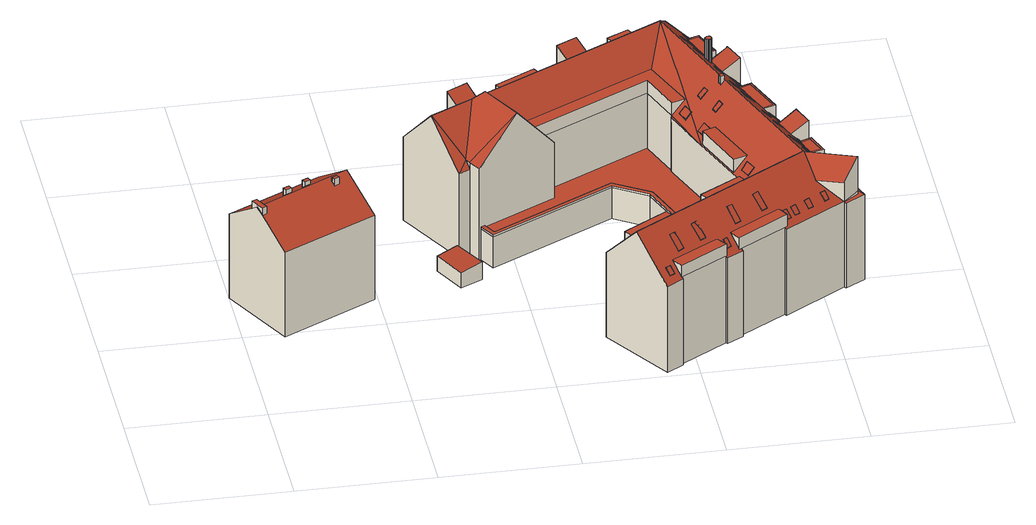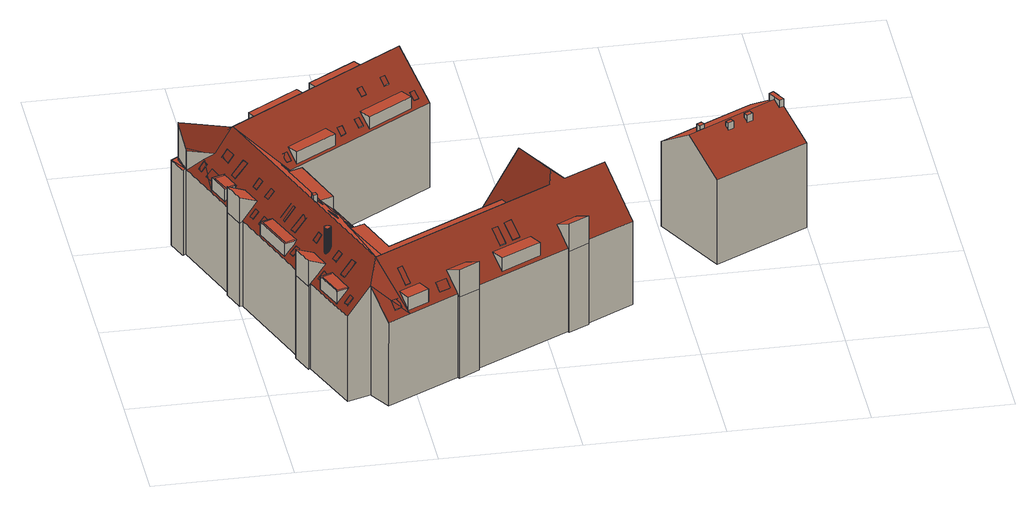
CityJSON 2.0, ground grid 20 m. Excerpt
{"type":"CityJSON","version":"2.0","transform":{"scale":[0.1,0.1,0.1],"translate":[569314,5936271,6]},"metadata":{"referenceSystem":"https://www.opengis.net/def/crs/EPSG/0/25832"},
"CityObjects":{
"building1":{"type":"Building","attributes":{"Grundfläche 2D":"193.678569","Grundhöhe NN":"6.655"},"children":["building1-1","building1-2","building1-3","building1-4"],"geometry":[{"type":"Solid","lod":"3","boundaries":[[[[0,1,2,3,4,5,6]],[[3,2,1,7,8,9,10,4]],[[5,4,10,11,12]],[[6,5,12,13]],[[14,15,9,8,7,1,0,6,13,16]],[[10,9,15,11]],[[16,13,12,11,15,14]]]],"semantics":{"surfaces":[{"type":"RoofSurface"},{"type":"WallSurface"},{"type":"GroundSurface"}],"values":[[0,0,1,1,1,1,2]]}}]},
"building1-1":{"type":"BuildingInstallation","parents":["building1"],"geometry":[{"type":"MultiSurface","lod":"3","boundaries":[[[17,18,19,20]],[[20,19,21,22]],[[17,20,22,23]],[[23,24,18,17]],[[24,21,19,18]]],"semantics":{"surfaces":[{"type":"RoofSurface"},{"type":"WallSurface"}],"values":[0,1,1,1,1]}}]},
"building1-2":{"type":"BuildingInstallation","parents":["building1"],"geometry":[{"type":"MultiSurface","lod":"3","boundaries":[[[25,26,27,28]],[[28,27,29,30]],[[25,28,30,31]],[[26,25,31,32]],[[27,26,32,29]]],"semantics":{"surfaces":[{"type":"RoofSurface"},{"type":"WallSurface"}],"values":[0,1,1,1,1]}}]},
"building1-3":{"type":"BuildingInstallation","parents":["building1"],"geometry":[{"type":"MultiSurface","lod":"3","boundaries":[[[33,34,35,36,37,38,39]],[[7,8,39,38,37,36,0,1]],[[33,39,8,40]],[[34,33,40,2]],[[35,34,2,41]],[[36,35,41,0]]],"semantics":{"surfaces":[{"type":"RoofSurface"},{"type":"WallSurface"}],"values":[0,1,1,1,1,1]}}]},
"building1-4":{"type":"BuildingInstallation","parents":["building1"],"geometry":[{"type":"MultiSurface","lod":"3","boundaries":[[[42,43,44,45]],[[45,44,46,47]],[[42,45,47,48]],[[43,42,48,49]],[[44,43,49,46]]],"semantics":{"surfaces":[{"type":"RoofSurface"},{"type":"WallSurface"}],"values":[0,1,1,1,1]}}]},
"building2":{"type":"Building","attributes":{"Grundfläche 2D":"19.211744","Grundhöhe NN":"7.981"},"geometry":[{"type":"Solid","lod":"3","boundaries":[[[[50,51,52,53]],[[54,55,53,52]],[[55,56,50,53]],[[56,57,51,50]],[[57,54,52,51]],[[57,56,55,54]]]],"semantics":{"surfaces":[{"type":"RoofSurface"},{"type":"WallSurface"},{"type":"GroundSurface"}],"values":[[0,1,1,1,1,2]]}}]},
"building3":{"type":"Building","attributes":{"Grundfläche 2D":"1595.640849","Grundhöhe NN":"6.843"},"children":["building3-1","building3-2","building3-3","building3-4","building3-5","building3-6","building3-7","building3-8","building3-9","building3-10","building3-11","building3-12","building3-13","building3-14","building3-15","building3-16","building3-17","building3-18","building3-19","building3-20","building3-21","building3-22","building3-23","building3-24","building3-25","building3-26","building3-27","building3-28","building3-29","building3-30","building3-31","building3-32","building3-33","building3-34","building3-35","building3-36","building3-37","building3-38","building3-39","building3-40","building3-41","building3-42","building3-43","building3-44","building3-45","building3-46","building3-47","building3-48","building3-49","building3-50","building3-51","building3-52"],"geometry":[{"type":"MultiSurface","lod":"3","boundaries":[[[58,59,60,61,62,63,64,65,66,67,68,69,70]],[[71,72,73,74,75,76]],[[77,78,79,80,81]],[[82,83,84,85,86,87,88,89,90,91,92,93,94,95,96,97,98,99,100,101,102,103,104,105]],[[106,107,108,109]],[[110,111,112,113,108,114,115,116]],[[117,118,119,95,94,120,112,111,110,116,115,114,121,72,71,122,123,78,77,124,125],[126,127,128,129,130,131,132,133,134],[135,136,137,138,139,140,141,142,143]],[[144,145,146,147,148,149,150,151,152,153,154,155,156,157,119],[158,159,160,161]],[[162,163,154]],[[154,163,155]],[[164,165,166,167]],[[165,156,155,163,166]],[[119,157,168,169]],[[170,171,172,173,119,169,174,175]],[[171,176,95,119,173,172],[177,178,179,180,181,182]],[[96,95,176,183],[184,185,186,187],[188,189,190,191]],[[192,193,194,102,101]],[[150,195,196,151]],[[197,171,170]],[[177,182,198,199,178]],[[188,200,201,189]],[[202,203,204,139,138,205,206,207,208]],[[209,210,185,184]],[[211,212,158,161]],[[174,169,168,213,214,215,216,175]],[[217,218,219,220,132,131,221,222]],[[223,224,225,94,93]],[[226,227,228,120,94,225]],[[229,228,227]],[[146,230,231,147]],[[86,85,232,233,234,235,236]],[[237,238,239,240,241,242,243,244,245,246,247,248]],[[249,118,250,144,251]],[[144,119,118,249,251]],[[162,252,163]],[[157,156,165,253,254,214,213,168]],[[252,166,163]],[[245,244,62,61]],[[243,63,62,244]],[[241,65,64,63,243,242]],[[241,240,66,65]],[[240,239,67,66]],[[255,256,69,68]],[[256,257,70,69]],[[257,258,58,70]],[[258,259,59,58]],[[259,260,60,59]],[[100,99,104,103,194,193,192]],[[103,102,194]],[[100,192,101]],[[261,152,151,196]],[[149,262,195,150]],[[262,261,196,195]],[[122,71,76,263]],[[264,74,73,72,121]],[[264,265,263,76,75,74]],[[181,180,179,199,198]],[[179,178,199]],[[181,198,182]],[[189,201,190]],[[191,200,188]],[[201,200,191,190]],[[140,139,204]],[[205,138,137]],[[185,210,186]],[[209,184,187]],[[210,209,187,186]],[[158,212,159]],[[211,161,160]],[[212,211,160,159]],[[215,214,254,266]],[[216,215,266,170]],[[175,216,170]],[[133,132,220,267,268,269,127,126,134]],[[129,128,270,271,221,131,130]],[[270,128,127,269]],[[93,92,223]],[[92,272,273,225,224,223]],[[273,274,108,227,226,225]],[[229,227,108,113]],[[120,228,229,113,112]],[[147,231,275,148]],[[145,276,230,146]],[[276,275,231,230]],[[84,83,90,89,234,233,232]],[[87,86,236,235,234,89,88]],[[84,232,85]],[[277,124,77,81,80]],[[79,78,123,278]],[[278,277,80,79]],[[256,255,279,280]],[[257,256,280,281]],[[258,257,281,282]],[[259,258,282,283]],[[260,259,283,284]],[[98,97,285,286]],[[99,98,286,287]],[[104,99,287,288]],[[105,104,288,289]],[[82,105,289,290]],[[83,82,290,291]],[[90,83,291,292]],[[91,90,292,293]],[[294,92,91,293,295]],[[294,295,296,297]],[[296,298,109,297]],[[299,107,106,109,298,300]],[[108,107,299,301]],[[121,114,108,301,302]],[[264,121,302,303]],[[304,263,265,264,303,305]],[[122,263,304,306]],[[123,122,306,307]],[[278,123,307,308]],[[277,278,308,309]],[[124,277,309,310]],[[117,125,124,310,311]],[[118,117,311,312]],[[250,118,312,313]],[[145,144,250,313,314]],[[276,145,314,315]],[[275,276,315,316]],[[148,275,316,317]],[[149,148,317,318]],[[262,149,318,319]],[[261,262,319,320]],[[152,261,320,321]],[[153,152,321,322]],[[162,154,153,322,323]],[[252,162,323,324]],[[166,252,324,325,167]],[[255,68,67,239,238,253,165,164,167,325,279]],[[253,238,237,254]],[[254,237,248,266]],[[266,248,247,170]],[[170,247,246,197]],[[61,60,260,284,326,176,171,197,246,245]],[[183,176,326,327]],[[285,97,96,183,327]],[[279,325,324,323,322,321,320,319,318,317,316,315,314,313,312,311,310,309,308,307,306,304,305,303,302,301,299,300,298,296,295,293,292,291,290,289,288,287,286,285,327,326,284,283,282,281,280]]],"semantics":{"surfaces":[{"type":"RoofSurface"},{"type":"WallSurface"},{"type":"GroundSurface"}],"values":[0,0,0,0,0,0,0,0,0,0,0,0,0,0,0,0,0,0,0,0,0,0,0,0,0,0,0,0,0,0,0,0,0,0,0,0,1,1,1,1,1,1,1,1,1,1,1,1,1,1,1,1,1,1,1,1,1,1,1,1,1,1,1,1,1,1,1,1,1,1,1,1,1,1,1,1,1,1,1,1,1,1,1,1,1,1,1,1,1,1,1,1,1,1,1,1,1,1,1,1,1,1,1,1,1,1,1,1,1,1,1,1,1,1,1,1,1,1,1,1,1,1,1,1,1,1,1,1,1,1,1,1,1,1,1,1,1,1,1,2]}}]},
"building3-1":{"type":"BuildingInstallation","parents":["building3"],"geometry":[{"type":"MultiSurface","lod":"3","boundaries":[[[328,329,330,294,297,109,108]],[[274,273,329,328,108]],[[273,272,92,294,330,329]]],"semantics":{"surfaces":[{"type":"RoofSurface"},{"type":"WallSurface"}],"values":[0,1,1]}}]},
"building3-2":{"type":"BuildingInstallation","parents":["building3"],"geometry":[{"type":"MultiSurface","lod":"3","boundaries":[[[331,332,333,334]],[[335,336,334,333]],[[332,331,337,338]],[[335,333,332,338]],[[336,337,331,334]]],"semantics":{"surfaces":[{"type":"RoofSurface"},{"type":"WallSurface"}],"values":[0,1,1,1,1]}}]},
"building3-3":{"type":"BuildingInstallation","parents":["building3"],"geometry":[{"type":"MultiSurface","lod":"3","boundaries":[[[339,340,341,342,343,344,345,346,347,348,349,350,351,352,353,354,355,356,357,358,359,360,361,362,363,364,365]],[[366,367,343,342]],[[367,368,344,343]],[[368,369,345,344]],[[370,366,342,341]],[[369,371,346,345]],[[371,372,346]],[[347,346,372,373]],[[373,374,348,347]],[[374,375,349,348]],[[375,376,350,349]],[[376,377,351,350]],[[377,378,352,351]],[[378,379,352]],[[379,380,353,352]],[[380,381,354,353]],[[381,382,355,354]],[[382,383,356,355]],[[383,384,357,356]],[[357,384,385]],[[385,386,358,357]],[[386,387,359,358]],[[387,388,360,359]],[[388,389,361,360]],[[389,390,362,361]],[[390,391,363,362]],[[391,392,364,363]],[[392,393,365,364]],[[393,394,339,365]],[[394,395,340,339]],[[395,370,341,340]]],"semantics":{"surfaces":[{"type":"RoofSurface"},{"type":"WallSurface"}],"values":[0,1,1,1,1,1,1,1,1,1,1,1,1,1,1,1,1,1,1,1,1,1,1,1,1,1,1,1,1,1,1]}}]},
"building3-4":{"type":"BuildingInstallation","parents":["building3"],"geometry":[{"type":"MultiSurface","lod":"3","boundaries":[[[396,397,398,399]],[[400,397,396,401]],[[399,398,402,403]],[[404,401,396,399,403,249]],[[400,401,404,405]],[[402,398,397,400,405,251]]],"semantics":{"surfaces":[{"type":"RoofSurface"},{"type":"WallSurface"}],"values":[0,0,1,1,1,1]}}]},
"building3-5":{"type":"BuildingInstallation","parents":["building3"],"geometry":[{"type":"MultiSurface","lod":"3","boundaries":[[[406,407,408,409]],[[409,408,410,411]],[[411,412,406,409]],[[412,413,407,406]],[[408,407,413,410]]],"semantics":{"surfaces":[{"type":"RoofSurface"},{"type":"WallSurface"}],"values":[0,1,1,1,1]}}]},
"building3-6":{"type":"BuildingInstallation","parents":["building3"],"geometry":[{"type":"MultiSurface","lod":"3","boundaries":[[[414,415,416,417]],[[417,416,418,419]],[[414,417,419,420]],[[415,414,420,421]],[[416,415,421,418]]],"semantics":{"surfaces":[{"type":"RoofSurface"},{"type":"WallSurface"}],"values":[0,1,1,1,1]}}]},
"building3-7":{"type":"BuildingInstallation","parents":["building3"],"geometry":[{"type":"MultiSurface","lod":"3","boundaries":[[[422,423,204,203,202,208,207,206,205,424,425]],[[204,423,422,142,141,140]],[[205,137,136,424]],[[142,422,425,424,136,135,143]]],"semantics":{"surfaces":[{"type":"RoofSurface"},{"type":"WallSurface"}],"values":[0,1,1,1]}}]},
"building3-8":{"type":"BuildingInstallation","parents":["building3"],"geometry":[{"type":"MultiSurface","lod":"3","boundaries":[[[426,427,428,429]],[[429,428,430,431]],[[426,429,431,432]],[[427,426,432,433]],[[428,427,433,430]]],"semantics":{"surfaces":[{"type":"RoofSurface"},{"type":"WallSurface"}],"values":[0,1,1,1,1]}}]},
"building3-9":{"type":"BuildingInstallation","parents":["building3"],"geometry":[{"type":"MultiSurface","lod":"3","boundaries":[[[434,435,436,437]],[[434,437,438,439]],[[437,436,440,438]],[[435,434,439,441]],[[436,435,441,440]]],"semantics":{"surfaces":[{"type":"RoofSurface"},{"type":"WallSurface"}],"values":[0,1,1,1,1]}}]},
"building3-10":{"type":"BuildingInstallation","parents":["building3"],"geometry":[{"type":"MultiSurface","lod":"3","boundaries":[[[442,443,444,445]],[[445,444,446,447]],[[442,445,447,448]],[[443,442,448,449]],[[444,443,449,446]]],"semantics":{"surfaces":[{"type":"RoofSurface"},{"type":"WallSurface"}],"values":[0,1,1,1,1]}}]},
"building3-11":{"type":"BuildingInstallation","parents":["building3"],"geometry":[{"type":"MultiSurface","lod":"3","boundaries":[[[450,451,452,453]],[[454,455,450,453]],[[453,452,456,454]],[[450,455,457,451]],[[457,456,452,451]]],"semantics":{"surfaces":[{"type":"RoofSurface"},{"type":"WallSurface"}],"values":[0,1,1,1,1]}}]},
"building3-12":{"type":"BuildingInstallation","parents":["building3"],"geometry":[{"type":"MultiSurface","lod":"3","boundaries":[[[458,459,460,461]],[[458,461,462,463]],[[461,460,464,462]],[[459,458,463,465]],[[460,459,465,464]]],"semantics":{"surfaces":[{"type":"RoofSurface"},{"type":"WallSurface"}],"values":[0,1,1,1,1]}}]},
"building3-13":{"type":"BuildingInstallation","parents":["building3"],"geometry":[{"type":"MultiSurface","lod":"3","boundaries":[[[466,467,468,469]],[[469,468,470,471]],[[466,469,471,472]],[[467,466,472,473]],[[468,467,473,470]]],"semantics":{"surfaces":[{"type":"RoofSurface"},{"type":"WallSurface"}],"values":[0,1,1,1,1]}}]},
"building3-14":{"type":"BuildingInstallation","parents":["building3"],"geometry":[{"type":"MultiSurface","lod":"3","boundaries":[[[474,475,476,477]],[[478,479,477,476]],[[479,480,474,477]],[[475,474,480,481]],[[476,475,481,478]]],"semantics":{"surfaces":[{"type":"RoofSurface"},{"type":"WallSurface"}],"values":[0,1,1,1,1]}}]},
"building3-15":{"type":"BuildingInstallation","parents":["building3"],"geometry":[{"type":"MultiSurface","lod":"3","boundaries":[[[482,483,484,485]],[[485,484,486,487]],[[482,485,487,488]],[[483,482,488,489]],[[484,483,489,486]]],"semantics":{"surfaces":[{"type":"RoofSurface"},{"type":"WallSurface"}],"values":[0,1,1,1,1]}}]},
"building3-16":{"type":"BuildingInstallation","parents":["building3"],"geometry":[{"type":"MultiSurface","lod":"3","boundaries":[[[490,491,492,493]],[[491,490,494,495]],[[490,493,496,494]],[[493,492,497,496]],[[492,491,495,497]]],"semantics":{"surfaces":[{"type":"RoofSurface"},{"type":"WallSurface"}],"values":[0,1,1,1,1]}}]},
"building3-17":{"type":"BuildingInstallation","parents":["building3"],"geometry":[{"type":"MultiSurface","lod":"3","boundaries":[[[498,499,500,501]],[[501,500,502,503]],[[503,504,498,501]],[[504,505,499,498]],[[500,499,505,502]]],"semantics":{"surfaces":[{"type":"RoofSurface"},{"type":"WallSurface"}],"values":[0,1,1,1,1]}}]},
"building3-18":{"type":"BuildingInstallation","parents":["building3"],"geometry":[{"type":"MultiSurface","lod":"3","boundaries":[[[506,507,508,509]],[[507,506,510,511]],[[506,509,512,510]],[[509,508,513,512]],[[508,507,511,513]]],"semantics":{"surfaces":[{"type":"RoofSurface"},{"type":"WallSurface"}],"values":[0,1,1,1,1]}}]},
"building3-19":{"type":"BuildingInstallation","parents":["building3"],"geometry":[{"type":"MultiSurface","lod":"3","boundaries":[[[514,515,516,517]],[[517,516,518,519]],[[514,517,519,520]],[[515,514,520,521]],[[516,515,521,518]]],"semantics":{"surfaces":[{"type":"RoofSurface"},{"type":"WallSurface"}],"values":[0,1,1,1,1]}}]},
"building3-20":{"type":"BuildingInstallation","parents":["building3"],"geometry":[{"type":"MultiSurface","lod":"3","boundaries":[[[522,523,524,525,526]],[[527,526,525]],[[528,529,523,522]],[[529,530,524,523]],[[530,172,531,527,525,524]],[[531,173,526,527]],[[173,528,522,526]]],"semantics":{"surfaces":[{"type":"RoofSurface"},{"type":"WallSurface"}],"values":[0,0,1,1,1,1,1]}}]},
"building3-21":{"type":"BuildingInstallation","parents":["building3"],"geometry":[{"type":"MultiSurface","lod":"3","boundaries":[[[532,533,534,535,536,537,538,539,540,541,542,543]],[[535,544,545,536]],[[546,547,533,532,543,542,541,548,549,550]],[[535,534,533,547,551,544]]],"semantics":{"surfaces":[{"type":"RoofSurface"},{"type":"WallSurface"}],"values":[0,1,1,1]}}]},
"building3-22":{"type":"BuildingInstallation","parents":["building3"],"geometry":[{"type":"MultiSurface","lod":"3","boundaries":[[[552,553,554,555]],[[552,555,556,557]],[[555,554,558,556]],[[553,552,557,559]],[[554,553,559,558]]],"semantics":{"surfaces":[{"type":"RoofSurface"},{"type":"WallSurface"}],"values":[0,1,1,1,1]}}]},
"building3-23":{"type":"BuildingInstallation","parents":["building3"],"geometry":[{"type":"MultiSurface","lod":"3","boundaries":[[[560,561,562,563]],[[562,561,564,565]],[[563,562,565,566]],[[560,563,566,567]],[[561,560,567,564]]],"semantics":{"surfaces":[{"type":"RoofSurface"},{"type":"WallSurface"}],"values":[0,1,1,1,1]}}]},
"building3-24":{"type":"BuildingInstallation","parents":["building3"],"geometry":[{"type":"MultiSurface","lod":"3","boundaries":[[[568,569,570,571,572,573]],[[573,572,574,575]],[[568,573,575,576]],[[576,577,578,570,569,568]],[[578,579,574,572,571,570]]],"semantics":{"surfaces":[{"type":"RoofSurface"},{"type":"WallSurface"}],"values":[0,1,1,1,1]}}]},
"building3-25":{"type":"BuildingInstallation","parents":["building3"],"geometry":[{"type":"MultiSurface","lod":"3","boundaries":[[[580,581,582,583]],[[583,582,584,585]],[[585,586,580,583]],[[580,586,587,581]],[[587,584,582,581]]],"semantics":{"surfaces":[{"type":"RoofSurface"},{"type":"WallSurface"}],"values":[0,1,1,1,1]}}]},
"building3-26":{"type":"BuildingInstallation","parents":["building3"],"geometry":[{"type":"MultiSurface","lod":"3","boundaries":[[[588,589,590,591]],[[591,590,592,593]],[[588,591,593,594]],[[589,588,594,595]],[[590,589,595,592]]],"semantics":{"surfaces":[{"type":"RoofSurface"},{"type":"WallSurface"}],"values":[0,1,1,1,1]}}]},
"building3-27":{"type":"BuildingInstallation","parents":["building3"],"geometry":[{"type":"MultiSurface","lod":"3","boundaries":[[[596,597,598,599]],[[596,599,600,601]],[[599,598,602,600]],[[597,596,601,603]],[[598,597,603,602]]],"semantics":{"surfaces":[{"type":"RoofSurface"},{"type":"WallSurface"}],"values":[0,1,1,1,1]}}]},
"building3-28":{"type":"BuildingInstallation","parents":["building3"],"geometry":[{"type":"MultiSurface","lod":"3","boundaries":[[[604,605,606,607]],[[606,605,608,609]],[[607,606,609,610]],[[604,607,610,611]],[[605,604,611,608]]],"semantics":{"surfaces":[{"type":"RoofSurface"},{"type":"WallSurface"}],"values":[0,1,1,1,1]}}]},
"building3-29":{"type":"BuildingInstallation","parents":["building3"],"geometry":[{"type":"MultiSurface","lod":"3","boundaries":[[[612,613,614,615]],[[613,616,614]],[[615,617,612]],[[613,612,617,616]]],"semantics":{"surfaces":[{"type":"RoofSurface"},{"type":"WallSurface"}],"values":[0,1,1,1]}}]},
"building3-30":{"type":"BuildingInstallation","parents":["building3"],"geometry":[{"type":"MultiSurface","lod":"3","boundaries":[[[618,619,620,621]],[[621,620,622,623]],[[618,621,623,624]],[[619,618,624,625]],[[620,619,625,622]]],"semantics":{"surfaces":[{"type":"RoofSurface"},{"type":"WallSurface"}],"values":[0,1,1,1,1]}}]},
"building3-31":{"type":"BuildingInstallation","parents":["building3"],"geometry":[{"type":"MultiSurface","lod":"3","boundaries":[[[626,627,628,629]],[[626,629,630,631]],[[628,627,632,633]],[[629,628,633,630]],[[627,626,631,632]]],"semantics":{"surfaces":[{"type":"RoofSurface"},{"type":"WallSurface"}],"values":[0,1,1,1,1]}}]},
"building3-32":{"type":"BuildingInstallation","parents":["building3"],"geometry":[{"type":"MultiSurface","lod":"3","boundaries":[[[634,635,636,637]],[[637,636,638,639]],[[634,637,639,640]],[[640,641,635,634]],[[641,638,636,635]]],"semantics":{"surfaces":[{"type":"RoofSurface"},{"type":"WallSurface"}],"values":[0,1,1,1,1]}}]},
"building3-33":{"type":"BuildingInstallation","parents":["building3"],"geometry":[{"type":"MultiSurface","lod":"3","boundaries":[[[642,643,644,645]],[[643,642,646,647]],[[644,643,647,648]],[[645,644,648,649]],[[642,645,649,646]]],"semantics":{"surfaces":[{"type":"RoofSurface"},{"type":"WallSurface"}],"values":[0,1,1,1,1]}}]},
"building3-34":{"type":"BuildingInstallation","parents":["building3"],"geometry":[{"type":"MultiSurface","lod":"3","boundaries":[[[650,651,652,653]],[[654,655,653,652]],[[650,653,655,656]],[[656,657,651,650]],[[652,651,657,654]]],"semantics":{"surfaces":[{"type":"RoofSurface"},{"type":"WallSurface"}],"values":[0,1,1,1,1]}}]},
"building3-35":{"type":"BuildingInstallation","parents":["building3"],"geometry":[{"type":"MultiSurface","lod":"3","boundaries":[[[658,659,660,661]],[[661,660,662,663]],[[663,664,658,661]],[[664,665,659,658]],[[660,659,665,662]]],"semantics":{"surfaces":[{"type":"RoofSurface"},{"type":"WallSurface"}],"values":[0,1,1,1,1]}}]},
"building3-36":{"type":"BuildingInstallation","parents":["building3"],"geometry":[{"type":"MultiSurface","lod":"3","boundaries":[[[666,667,668,669]],[[669,668,670,671]],[[671,672,666,669]],[[672,673,667,666]],[[668,667,673,670]]],"semantics":{"surfaces":[{"type":"RoofSurface"},{"type":"WallSurface"}],"values":[0,1,1,1,1]}}]},
"building3-37":{"type":"BuildingInstallation","parents":["building3"],"geometry":[{"type":"MultiSurface","lod":"3","boundaries":[[[674,675,676,677]],[[677,676,678,679]],[[674,677,679,680]],[[675,674,680,681]],[[676,675,681,678]]],"semantics":{"surfaces":[{"type":"RoofSurface"},{"type":"WallSurface"}],"values":[0,1,1,1,1]}}]},
"building3-38":{"type":"BuildingInstallation","parents":["building3"],"geometry":[{"type":"MultiSurface","lod":"3","boundaries":[[[682,683,684,685]],[[685,684,686,687]],[[682,685,687,688]],[[683,682,688,689]],[[684,683,689,686]]],"semantics":{"surfaces":[{"type":"RoofSurface"},{"type":"WallSurface"}],"values":[0,1,1,1,1]}}]},
"building3-39":{"type":"BuildingInstallation","parents":["building3"],"geometry":[{"type":"MultiSurface","lod":"3","boundaries":[[[690,691,692,693]],[[691,690,694,695]],[[696,694,690,693]],[[692,697,696,693]],[[695,697,692,691]]],"semantics":{"surfaces":[{"type":"RoofSurface"},{"type":"WallSurface"}],"values":[0,1,1,1,1]}}]},
"building3-40":{"type":"BuildingInstallation","parents":["building3"],"geometry":[{"type":"MultiSurface","lod":"3","boundaries":[[[698,699,700,701]],[[702,703,701,700]],[[703,704,698,701]],[[699,698,704,705]],[[700,699,705,702]]],"semantics":{"surfaces":[{"type":"RoofSurface"},{"type":"WallSurface"}],"values":[0,1,1,1,1]}}]},
"building3-41":{"type":"BuildingInstallation","parents":["building3"],"geometry":[{"type":"MultiSurface","lod":"3","boundaries":[[[706,707,708,709]],[[710,711,707]],[[712,710,706,709]],[[713,712,709,708]],[[706,710,707]],[[708,707,711,713]]],"semantics":{"surfaces":[{"type":"RoofSurface"},{"type":"WallSurface"}],"values":[0,1,1,1,1,1]}}]},
"building3-42":{"type":"BuildingInstallation","parents":["building3"],"geometry":[{"type":"MultiSurface","lod":"3","boundaries":[[[714,715,716,717]],[[717,716,718,719]],[[719,720,714,717]],[[715,714,720,721]],[[716,715,721,718]]],"semantics":{"surfaces":[{"type":"RoofSurface"},{"type":"WallSurface"}],"values":[0,1,1,1,1]}}]},
"building3-43":{"type":"BuildingInstallation","parents":["building3"],"geometry":[{"type":"MultiSurface","lod":"3","boundaries":[[[539,538,537,536,722,723,541,540]],[[541,723,548]],[[722,536,545]]],"semantics":{"surfaces":[{"type":"RoofSurface"},{"type":"WallSurface"}],"values":[0,1,1]}}]},
"building3-44":{"type":"BuildingInstallation","parents":["building3"],"geometry":[{"type":"MultiSurface","lod":"3","boundaries":[[[724,725,726,727]],[[728,729,727,726]],[[729,730,724,727]],[[725,724,730,731]],[[726,725,731,728]]],"semantics":{"surfaces":[{"type":"RoofSurface"},{"type":"WallSurface"}],"values":[0,1,1,1,1]}}]},
"building3-45":{"type":"BuildingInstallation","parents":["building3"],"geometry":[{"type":"MultiSurface","lod":"3","boundaries":[[[732,733,734,735]],[[736,737,734,733]],[[735,734,737,738]],[[738,739,732,735]],[[733,732,739,736]]],"semantics":{"surfaces":[{"type":"RoofSurface"},{"type":"WallSurface"}],"values":[0,1,1,1,1]}}]},
"building3-46":{"type":"BuildingInstallation","parents":["building3"],"geometry":[{"type":"MultiSurface","lod":"3","boundaries":[[[740,741,742,743]],[[743,742,744,745]],[[740,743,745,746]],[[741,740,746,747]],[[742,741,747,744]]],"semantics":{"surfaces":[{"type":"RoofSurface"},{"type":"WallSurface"}],"values":[0,1,1,1,1]}}]},
"building3-47":{"type":"BuildingInstallation","parents":["building3"],"geometry":[{"type":"MultiSurface","lod":"3","boundaries":[[[748,749,750,751]],[[751,750,752,753]],[[750,749,754,752]],[[748,751,753,755]],[[749,748,755,754]]],"semantics":{"surfaces":[{"type":"RoofSurface"},{"type":"WallSurface"}],"values":[0,1,1,1,1]}}]},
"building3-48":{"type":"BuildingInstallation","parents":["building3"],"geometry":[{"type":"MultiSurface","lod":"3","boundaries":[[[756,757,758,759,760,761,762]],[[759,758,763]],[[764,116,765,763,758,757]],[[766,760,759,763,765,115]],[[766,767,768,762,761,760]],[[764,757,756,762,768,769]]],"semantics":{"surfaces":[{"type":"RoofSurface"},{"type":"WallSurface"}],"values":[0,0,1,1,1,1]}}]},
"building3-49":{"type":"BuildingInstallation","parents":["building3"],"geometry":[{"type":"MultiSurface","lod":"3","boundaries":[[[770,771,772,773,774]],[[770,774,775]],[[776,110,777,775,774,773]],[[778,771,770,775,777,111]],[[778,779,772,771]],[[779,776,773,772]]],"semantics":{"surfaces":[{"type":"RoofSurface"},{"type":"WallSurface"}],"values":[0,0,1,1,1,1]}}]},
"building3-50":{"type":"BuildingInstallation","parents":["building3"],"geometry":[{"type":"MultiSurface","lod":"3","boundaries":[[[780,781,782,783,784,785]],[[786,787,784,783]],[[787,788,785,784]],[[788,789,790,781,780,785]],[[783,782,781,790,786]]],"semantics":{"surfaces":[{"type":"RoofSurface"},{"type":"WallSurface"}],"values":[0,1,1,1,1]}}]},
"building3-51":{"type":"BuildingInstallation","parents":["building3"],"geometry":[{"type":"MultiSurface","lod":"3","boundaries":[[[269,268,267,220,219,218,217,222,221,271,270]],[[268,267,220,267,268,269]],[[271,270,271,221]]],"semantics":{"surfaces":[{"type":"RoofSurface"},{"type":"WallSurface"}],"values":[0,1,1]}}]},
"building3-52":{"type":"BuildingInstallation","parents":["building3"],"geometry":[{"type":"MultiSurface","lod":"3","boundaries":[[[791,792,793,794]],[[794,793,795,796]],[[791,794,796,797]],[[792,791,797,798]],[[793,792,798,795]]],"semantics":{"surfaces":[{"type":"RoofSurface"},{"type":"WallSurface"}],"values":[0,1,1,1,1]}}]}
},
"vertices":[
[24,258,177],[29,248,185],[36,251,185],[78,273,185],[166,320,185],[137,375,143],[0,303,143],[29,247,185],[35,237,177],[58,192,143],[195,264,143],[195,264,7],[137,375,7],[0,303,7],[29,247,7],[58,192,7],[29,248,7],
[109,304,188],[101,300,188],[104,295,188],[112,299,188],[104,295,181],[112,299,181],[109,304,176],[101,300,176],
[80,289,188],[72,285,188],[75,279,188],[83,283,188],[75,279,181],[83,283,181],[80,289,176],[72,285,176],
[41,241,189],[36,251,189],[31,261,189],[24,258,189],[29,248,189],[29,247,189],[35,237,189],[41,241,177],[31,261,177],
[149,304,188],[142,300,188],[145,295,188],[152,299,188],[145,295,177],[152,299,177],[149,304,181],[142,300,181],
[345,269,48],[319,317,48],[288,301,44],[313,253,44],[288,301,20],[313,253,20],[345,269,20],[319,317,20],
[597,380,61],[641,261,61],[695,281,61],[693,287,61],[644,269,61],[602,384,61],[600,386,61],[550,417,61],[371,322,61],[361,341,61],[355,338,61],[368,314,61],[550,410,61],[772,358,169],[783,327,169],[806,335,181],[810,336,183],[809,337,183],[798,368,183],[708,533,169],[719,501,169],[746,511,183],[734,543,183],[731,541,181],[673,81,146],[671,84,148],[668,82,148],[658,98,167],[733,145,167],[736,142,163],[742,132,151],[743,129,148],[739,127,148],[741,124,146],[831,181,146],[794,194,176],[783,223,206],[782,223,207],[522,60,207],[555,8,146],[580,24,146],[579,26,148],[578,26,148],[568,42,167],[637,85,167],[648,69,148],[647,69,148],[649,67,146],[852,224,145],[851,225,145],[847,222,145],[862,196,145],[823,245,160],[823,239,162],[823,233,165],[846,225,145],[823,289,145],[823,265,153],[823,260,155],[696,634,145],[662,622,183],[649,587,207],[809,238,176],[806,335,145],[794,367,145],[742,510,145],[731,541,145],[709,601,145],[749,468,153],[754,470,147],[777,408,147],[763,403,162],[761,403,164],[759,402,167],[736,463,167],[738,464,165],[740,465,162],[706,600,147],[721,560,147],[705,554,165],[703,553,167],[688,596,167],[689,597,165],[705,602,148],[705,603,147],[706,602,147],[610,637,142],[537,599,142],[549,576,168],[519,560,168],[507,583,142],[368,510,142],[380,487,168],[350,471,168],[338,494,142],[269,457,142],[298,402,207],[360,434,207],[378,430,220],[382,446,207],[420,510,167],[410,527,146],[468,558,146],[478,540,167],[327,347,144],[339,365,155],[355,338,157],[411,367,220],[343,356,155],[353,337,155],[433,427,167],[626,529,167],[638,438,147],[665,360,144],[661,418,160],[661,422,161],[642,487,167],[658,445,167],[707,250,144],[707,311,167],[716,288,167],[696,281,146],[668,357,146],[667,361,146],[686,368,167],[489,113,144],[592,152,166],[527,111,166],[517,127,147],[582,168,147],[705,224,166],[646,186,166],[636,202,147],[696,239,147],[578,26,167],[579,26,167],[648,69,167],[367,513,183],[337,497,183],[637,437,144],[667,361,167],[696,281,167],[696,239,166],[636,202,166],[690,594,167],[689,596,167],[689,597,167],[705,554,167],[704,557,167],[718,562,167],[704,599,167],[582,168,166],[517,127,166],[468,558,167],[410,527,167],[436,421,167],[442,410,167],[615,501,167],[638,438,167],[773,410,167],[752,466,167],[739,461,167],[738,464,167],[761,403,167],[760,405,167],[831,181,176],[831,182,176],[853,198,206],[853,199,205],[847,222,179],[823,233,176],[846,225,176],[535,602,183],[505,586,183],[668,82,167],[739,127,167],[743,129,167],[742,132,167],[736,142,167],[458,418,58],[468,398,58],[361,341,58],[371,322,58],[550,417,58],[600,386,58],[602,384,58],[644,269,58],[693,287,58],[637,437,58],[638,438,58],[615,501,58],[634,630,161],[643,655,142],[621,634,151],[343,356,144],[468,398,147],[458,418,147],[355,338,58],[368,314,58],[550,410,58],[597,380,58],[641,261,58],[695,281,58],[337,497,139],[367,513,139],[798,368,142],[810,336,142],[809,337,142],[615,501,147],[740,465,167],[749,468,167],[754,470,167],[777,408,167],[763,403,167],[831,182,146],[853,198,150],[853,199,151],[505,586,139],[535,602,139],[734,543,142],[746,511,142],[355,338,8],[368,314,8],[550,410,8],[597,380,8],[641,261,8],[695,281,8],[555,8,8],[580,24,8],[579,26,8],[647,69,8],[649,67,8],[673,81,8],[671,84,8],[739,127,8],[741,124,8],[831,181,145],[831,181,8],[833,178,8],[833,178,145],[862,196,8],[851,225,8],[852,224,8],[847,222,8],[806,335,8],[810,336,8],[798,368,8],[809,337,8],[794,367,8],[742,510,8],[746,511,8],[734,543,8],[731,541,8],[696,634,8],[662,622,8],[643,655,8],[537,599,8],[535,602,8],[505,586,8],[507,583,8],[368,510,8],[367,513,8],[337,497,8],[338,494,8],[269,457,8],[327,347,8],[343,356,8],[353,337,8],[707,250,8],[489,113,8],
[853,199,145],[853,198,145],[831,182,145],
[743,136,155],[750,140,155],[745,148,164],[738,144,164],[745,148,163],[738,144,163],[743,136,154],[750,140,154],
[706,518,217],[706,519,217],[705,520,217],[704,520,217],[703,520,217],[702,520,217],[701,520,217],[700,519,217],[699,518,217],[699,517,217],[698,516,217],[698,515,217],[698,514,217],[699,513,217],[700,512,217],[701,512,217],[702,511,217],[703,511,217],[704,511,217],[705,512,217],[706,512,217],[707,513,217],[707,514,217],[707,515,217],[707,516,217],[707,517,217],[707,518,217],[704,520,178],[703,520,178],[702,520,179],[701,520,180],[705,520,177],[700,519,181],[700,519,182],[699,518,183],[699,517,184],[698,516,184],[698,515,184],[698,514,185],[699,513,185],[699,513,184],[700,512,184],[701,512,183],[702,511,183],[703,511,182],[704,511,181],[704,511,180],[705,512,179],[706,512,178],[707,513,177],[707,514,177],[707,515,176],[707,516,176],[707,517,176],[707,518,176],[706,518,176],[706,519,176],
[634,630,162],[621,634,152],[621,633,152],[625,625,161],[631,639,152],[635,630,162],[621,633,151],[625,625,160],[635,630,161],[631,639,151],
[556,105,188],[552,113,179],[545,109,179],[549,101,188],[545,109,178],[549,101,187],[556,105,187],[552,113,178],
[611,97,191],[603,91,191],[613,76,173],[621,81,173],[613,76,172],[621,81,172],[611,97,190],[603,91,190],
[705,603,167],[705,602,167],[721,560,167],[706,600,167],
[619,592,189],[611,608,171],[604,604,171],[612,588,189],[604,604,170],[612,588,188],[619,592,188],[611,608,170],
[709,481,188],[717,484,178],[714,493,178],[706,489,188],[706,489,187],[709,481,187],[714,493,177],[717,484,177],
[780,170,164],[773,165,164],[778,158,155],[785,162,155],[778,158,154],[785,162,154],[780,170,163],[773,165,163],
[690,532,188],[699,535,178],[696,544,178],[687,541,188],[687,541,187],[690,532,187],[696,544,177],[699,535,177],
[753,359,188],[762,362,178],[759,370,178],[750,367,188],[750,367,187],[753,359,187],[759,370,177],[762,362,177],
[677,561,190],[694,567,172],[690,576,172],[673,570,190],[690,576,171],[673,570,189],[677,561,189],[694,567,171],
[567,594,161],[563,603,151],[547,595,151],[551,586,161],[547,595,150],[551,586,160],[567,594,160],[563,603,150],
[733,405,190],[749,411,173],[745,422,173],[730,416,190],[745,422,172],[730,416,189],[733,405,189],[749,411,172],
[666,131,191],[658,126,191],[668,110,173],[676,115,173],[666,131,190],[658,126,190],[676,115,172],[668,110,172],
[652,90,164],[646,86,164],[651,78,155],[657,82,155],[651,78,154],[657,82,154],[652,90,163],[646,86,163],
[700,391,188],[697,400,188],[687,396,178],[690,388,178],[700,391,187],[697,400,187],[690,388,177],[687,396,177],
[563,33,164],[556,29,164],[561,22,155],[568,26,155],[561,22,154],[568,26,154],[563,33,163],[556,29,163],
[656,435,162],[647,432,153],[653,415,153],[661,418,161],[661,422,162],[662,419,162],[656,435,161],[647,432,152],[653,415,152],[662,419,161],
[821,285,167],[822,285,167],[821,286,167],[810,318,167],[794,312,167],[795,309,167],[808,314,167],[818,287,167],[804,282,167],[805,279,167],[808,280,167],[816,283,167],[810,318,147],[794,312,164],[821,285,148],[822,285,147],[805,279,165],[808,280,162],[816,283,153],[821,286,147],
[764,330,188],[773,334,178],[770,342,178],[761,339,188],[761,339,187],[764,330,187],[770,342,177],[773,334,177],
[592,128,188],[587,135,179],[580,131,179],[585,123,188],[587,135,178],[580,131,178],[585,123,187],[592,128,187],
[794,249,188],[799,251,181],[802,252,178],[801,255,178],[796,269,178],[788,265,188],[796,269,177],[788,265,187],[794,249,187],[799,251,180],[802,252,177],[801,255,177],
[732,489,163],[740,492,154],[737,500,154],[729,496,163],[737,500,153],[729,496,162],[732,489,162],[740,492,153],
[738,471,163],[747,474,154],[744,482,154],[735,479,163],[744,482,153],[735,479,162],[738,471,162],[747,474,153],
[805,185,164],[798,181,164],[803,173,155],[809,177,155],[809,177,154],[805,185,163],[803,173,154],[798,181,163],
[516,110,162],[511,117,153],[504,113,153],[509,105,162],[511,117,152],[504,113,152],[509,105,161],[516,110,161],
[612,634,167],[581,618,167],[590,600,167],[621,616,167],[581,618,146],[612,634,146],
[686,429,188],[683,437,188],[673,434,178],[676,425,178],[673,434,177],[676,425,177],[686,429,187],[683,437,187],
[722,436,190],[740,442,172],[736,451,172],[719,445,190],[719,445,189],[722,436,189],[740,442,171],[736,451,171],
[707,157,191],[699,151,191],[709,136,173],[717,141,173],[709,136,172],[717,141,172],[707,157,190],[699,151,190],
[768,389,163],[776,392,154],[773,400,154],[765,397,163],[768,389,162],[776,392,153],[773,400,153],[765,397,162],
[577,75,191],[569,70,191],[579,54,173],[587,60,173],[579,54,172],[587,60,172],[577,75,190],[569,70,190],
[629,181,162],[625,189,153],[618,184,153],[622,177,162],[618,184,152],[622,177,161],[629,181,161],[625,189,152],
[712,541,163],[721,544,154],[718,552,154],[710,549,163],[718,552,153],[710,549,162],[712,541,162],[721,544,153],
[456,505,190],[447,521,171],[436,515,171],[445,499,190],[436,515,170],[445,499,189],[456,505,189],[447,521,170],
[708,422,214],[706,428,214],[701,426,214],[703,420,214],[701,426,200],[703,420,200],[708,422,206],[706,428,206],
[776,368,163],[784,371,154],[781,379,154],[773,376,163],[776,368,162],[784,371,153],[773,376,162],[781,379,153],
[715,234,162],[710,242,153],[703,238,153],[708,230,162],[703,238,152],[708,230,161],[715,234,161],[710,242,152],
[795,317,163],[803,320,154],[800,328,154],[792,325,163],[795,317,162],[803,320,153],[792,325,162],[800,328,153],
[721,262,163],[714,279,163],[706,275,153],[712,259,153],[706,275,152],[712,259,152],[721,262,162],[714,279,162],
[792,311,167],[803,279,167],
[759,157,164],[752,152,164],[757,145,155],[764,149,155],[757,145,154],[764,149,154],[759,157,163],[752,152,163],
[778,284,190],[795,290,172],[792,300,172],[774,294,190],[795,290,171],[792,300,171],[774,294,189],[778,284,189],
[680,371,162],[674,388,162],[665,384,153],[671,368,153],[665,384,152],[671,368,152],[680,371,161],[674,388,161],
[603,164,162],[598,172,153],[591,168,153],[596,160,162],[591,168,152],[596,160,161],[598,172,152],[603,164,161],
[812,271,163],[816,257,163],[823,260,156],[823,265,154],[818,278,154],[815,277,157],[810,275,163],[825,260,154],[816,257,162],[825,260,153],[818,278,153],[815,277,156],[810,275,162],[812,271,162],
[823,239,163],[824,236,163],[832,239,154],[829,247,154],[823,245,161],[821,244,163],[829,247,153],[821,244,162],[824,236,162],[832,239,153],
[687,610,163],[688,608,163],[690,609,161],[696,612,154],[693,619,154],[685,616,163],[696,612,153],[693,619,153],[685,616,162],[687,610,162],[688,608,162],
[474,515,189],[466,531,171],[458,527,171],[466,511,189],[458,527,170],[466,511,188],[474,515,188],[466,531,170]
]}
